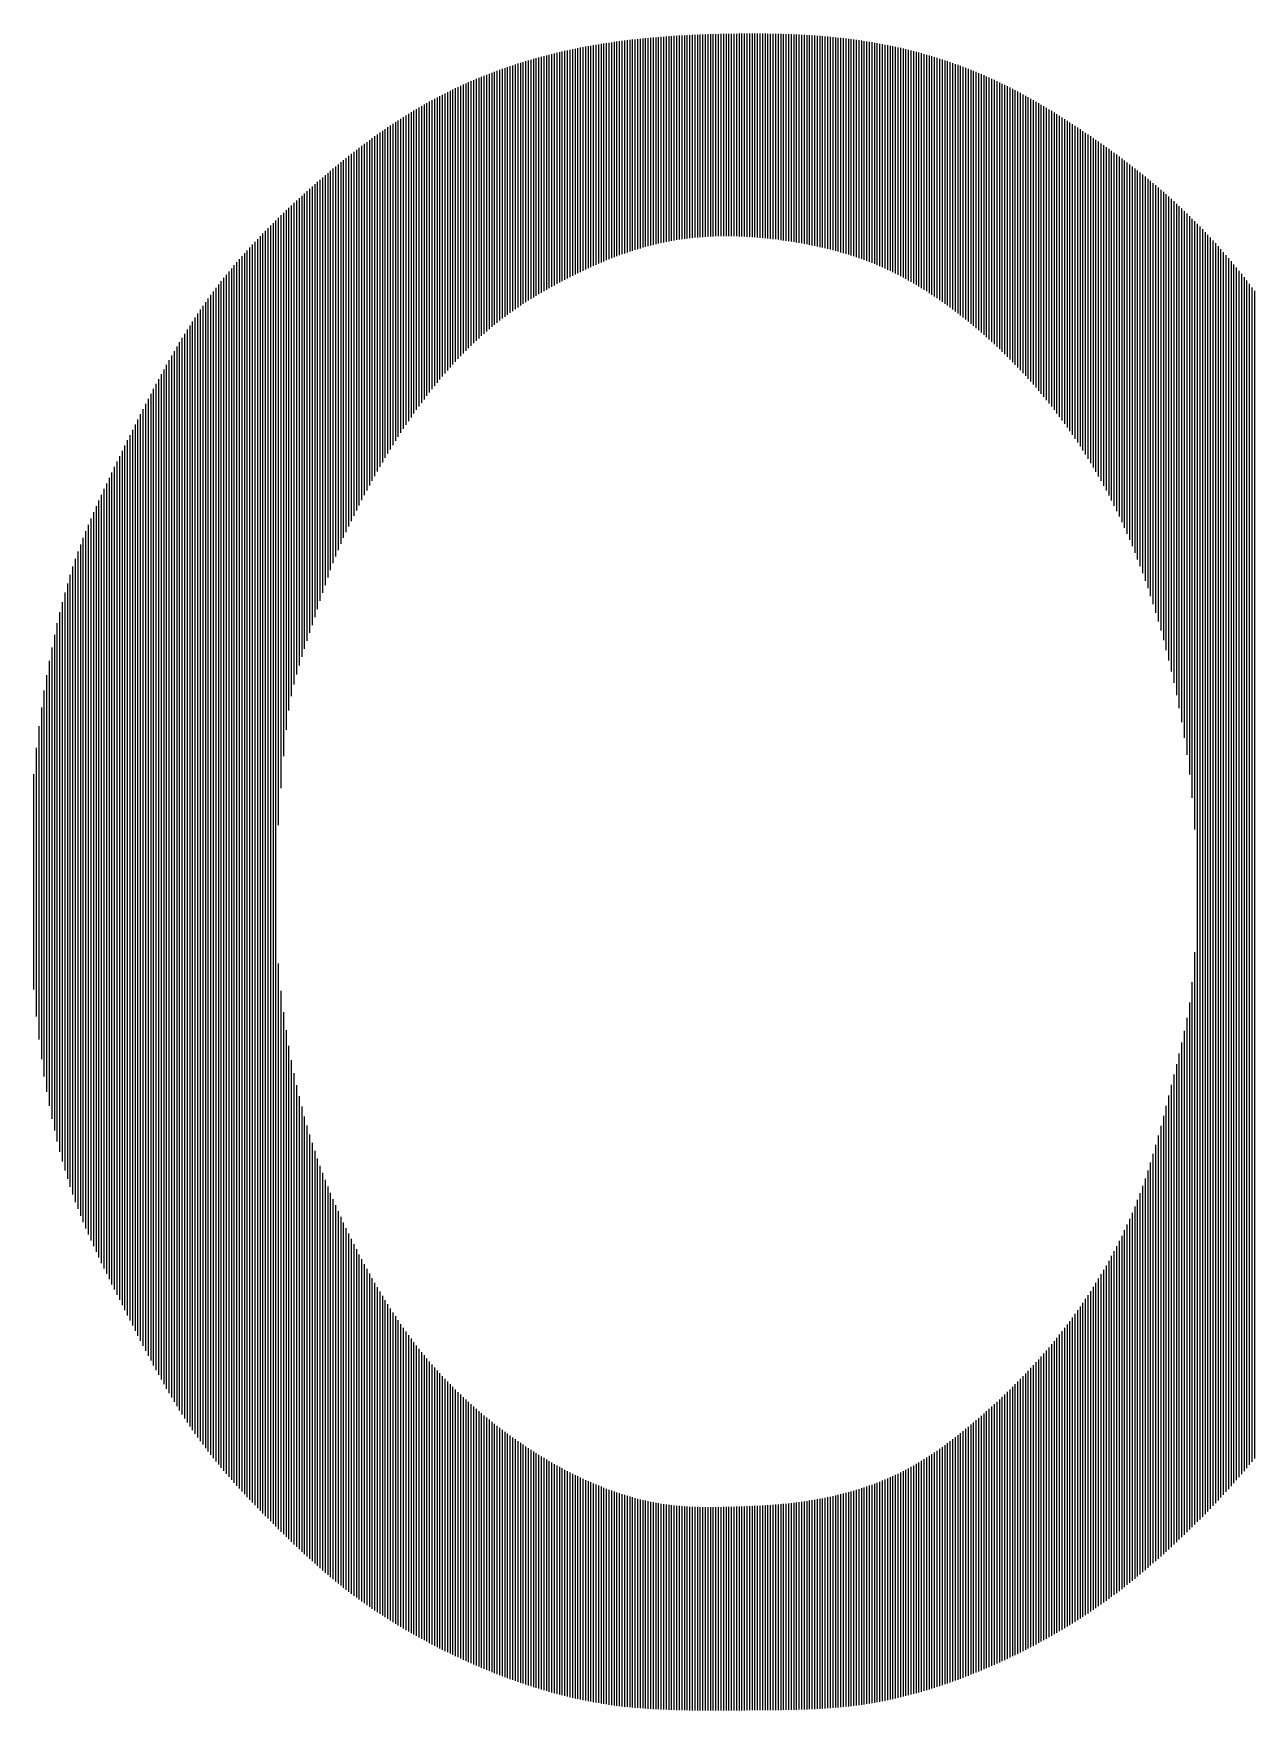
# Model space of a CAD drawing. Extents: x -58 to 5689, y 67 to 4123.
# Drawn here: x 5500.98 to 5522.08, y 310.49 to 339.47 of the extents above; entities that cross this region are included whole.
import ezdxf
from ezdxf.enums import TextEntityAlignment as Align

# ---------------------------------------------------------------- set-up
doc = ezdxf.new("R2010")
doc.units = 0
doc.header["$LTSCALE"] = 30
doc.header["$MEASUREMENT"] = 0
doc.layers.get('0').update_dxf_attribs({"linetype": 'CONTINUOUS'})
doc.layers.add('RLA-FORMATO', color=7, linetype='CONTINUOUS')
doc.layers.add('RLA-LOGO', color=7, linetype='CONTINUOUS')
doc.styles.add('ROMAND', font='romand', dxfattribs={"height": 31.5})
doc.styles.add('ROMANS', font='romans.shx', dxfattribs={"height": 11.25})

# ---------------------------------------------------------------- blocks, each defined once
blk = doc.blocks.new('A$C459C3EB4')
at = {"layer": 'RLA-LOGO', "color": 8, "true_color": 0x707070}
for p, q in [((623.677, -29.853), (623.677, -33.354)), ((623.722, -29.853), (623.722, -33.355)), ((623.767, -29.852), (623.767, -33.356)), ((623.812, -29.852), (623.812, -33.358)), ((623.857, -29.851), (623.857, -33.36)), ((623.902, -29.851), (623.902, -33.362)), ((623.947, -29.851), (623.947, -33.365)), ((623.992, -29.851), (623.992, -33.368)), ((624.037, -29.851), (624.037, -33.371)), ((624.082, -29.851), (624.082, -33.375)), ((624.127, -29.851), (624.127, -33.379)), ((624.172, -29.851), (624.172, -33.383)), ((624.217, -29.852), (624.217, -33.387)), ((624.262, -29.853), (624.262, -33.392)), ((624.307, -29.853), (624.307, -33.397)), ((620.797, -30.141), (620.797, -34.084)), ((620.842, -30.131), (620.842, -34.061)), ((620.887, -30.122), (620.887, -34.038)), ((620.932, -30.112), (620.932, -34.016)), ((620.977, -30.103), (620.977, -33.994)), ((621.022, -30.094), (621.022, -33.972)), ((621.067, -30.086), (621.067, -33.95)), ((621.112, -30.077), (621.112, -33.929)), ((621.157, -30.069), (621.157, -33.908)), ((621.202, -30.061), (621.202, -33.887)), ((621.247, -30.053), (621.247, -33.867)), ((621.292, -30.045), (621.292, -33.847)), ((621.337, -30.037), (621.337, -33.827)), ((621.382, -30.03), (621.382, -33.808)), ((621.427, -30.023), (621.427, -33.789)), ((621.472, -30.016), (621.472, -33.77)), ((621.517, -30.009), (621.517, -33.752)), ((621.562, -30.003), (621.562, -33.734)), ((621.607, -29.996), (621.607, -33.717)), ((621.652, -29.99), (621.652, -33.699)), ((621.697, -29.984), (621.697, -33.683)), ((621.742, -29.978), (621.742, -33.666)), ((621.787, -29.972), (621.787, -33.65)), ((621.832, -29.967), (621.832, -33.635)), ((621.877, -29.961), (621.877, -33.619)), ((621.922, -29.956), (621.922, -33.605)), ((621.967, -29.951), (621.967, -33.59)), ((622.012, -29.946), (622.012, -33.576)), ((622.057, -29.941), (622.057, -33.563)), ((622.102, -29.937), (622.102, -33.549)), ((622.147, -29.932), (622.147, -33.537)), ((622.192, -29.928), (622.192, -33.524)), ((622.237, -29.924), (622.237, -33.513)), ((622.282, -29.92), (622.282, -33.501)), ((622.327, -29.916), (622.327, -33.49)), ((622.372, -29.912), (622.372, -33.48)), ((622.417, -29.909), (622.417, -33.469)), ((622.462, -29.905), (622.462, -33.46)), ((622.507, -29.902), (622.507, -33.451)), ((622.552, -29.898), (622.552, -33.442)), ((622.597, -29.895), (622.597, -33.434)), ((622.642, -29.892), (622.642, -33.426)), ((622.687, -29.89), (622.687, -33.418)), ((622.732, -29.887), (622.732, -33.411)), ((622.777, -29.884), (622.777, -33.405)), ((622.822, -29.882), (622.822, -33.399)), ((622.867, -29.879), (622.867, -33.393)), ((622.912, -29.877), (622.912, -33.388)), ((622.957, -29.875), (622.957, -33.383)), ((623.002, -29.873), (623.002, -33.378)), ((623.047, -29.871), (623.047, -33.374)), ((623.092, -29.869), (623.092, -33.37)), ((623.137, -29.867), (623.137, -33.367)), ((623.182, -29.866), (623.182, -33.364)), ((623.227, -29.864), (623.227, -33.361)), ((623.272, -29.863), (623.272, -33.359)), ((623.317, -29.861), (623.317, -33.357)), ((623.362, -29.86), (623.362, -33.355)), ((623.407, -29.859), (623.407, -33.354)), ((623.452, -29.858), (623.452, -33.353)), ((623.497, -29.857), (623.497, -33.353)), ((623.542, -29.856), (623.542, -33.353)), ((623.587, -29.855), (623.587, -33.353)), ((623.632, -29.854), (623.632, -33.353)), ((624.352, -29.854), (624.352, -33.402)), ((624.397, -29.855), (624.397, -33.407)), ((624.442, -29.856), (624.442, -33.413)), ((624.487, -29.857), (624.487, -33.419)), ((624.532, -29.859), (624.532, -33.425)), ((624.577, -29.86), (624.577, -33.432)), ((624.622, -29.862), (624.622, -33.439)), ((624.667, -29.863), (624.667, -33.446)), ((624.712, -29.865), (624.712, -33.453)), ((624.757, -29.867), (624.757, -33.461)), ((624.802, -29.869), (624.802, -33.468)), ((624.847, -29.872), (624.847, -33.476)), ((624.892, -29.874), (624.892, -33.485)), ((624.937, -29.877), (624.937, -33.493)), ((624.982, -29.88), (624.982, -33.502)), ((625.027, -29.883), (625.027, -33.511)), ((625.072, -29.886), (625.072, -33.521)), ((625.117, -29.889), (625.117, -33.53)), ((625.162, -29.892), (625.162, -33.54)), ((625.207, -29.896), (625.207, -33.551)), ((625.252, -29.9), (625.252, -33.561)), ((625.297, -29.904), (625.297, -33.572)), ((625.342, -29.908), (625.342, -33.584)), ((625.387, -29.912), (625.387, -33.595)), ((625.432, -29.917), (625.432, -33.607)), ((625.477, -29.922), (625.477, -33.619)), ((625.522, -29.926), (625.522, -33.632)), ((625.567, -29.932), (625.567, -33.645)), ((625.612, -29.937), (625.612, -33.658)), ((625.657, -29.942), (625.657, -33.672)), ((625.702, -29.948), (625.702, -33.686)), ((625.747, -29.954), (625.747, -33.701)), ((625.792, -29.96), (625.792, -33.716)), ((625.837, -29.967), (625.837, -33.731)), ((625.882, -29.973), (625.882, -33.747)), ((625.927, -29.98), (625.927, -33.764)), ((625.972, -29.987), (625.972, -33.78)), ((626.017, -29.994), (626.017, -33.798)), ((626.062, -30.002), (626.062, -33.815)), ((626.107, -30.009), (626.107, -33.833)), ((626.152, -30.017), (626.152, -33.852)), ((626.197, -30.026), (626.197, -33.871)), ((626.242, -30.034), (626.242, -33.891)), ((626.287, -30.043), (626.287, -33.911)), ((626.332, -30.052), (626.332, -33.932)), ((626.377, -30.061), (626.377, -33.954)), ((626.422, -30.07), (626.422, -33.975)), ((626.467, -30.08), (626.467, -33.998)), ((626.512, -30.09), (626.512, -34.021)), ((626.557, -30.1), (626.557, -34.044)), ((626.602, -30.111), (626.602, -34.068)), ((626.647, -30.122), (626.647, -34.092)), ((626.692, -30.133), (626.692, -34.117)), ((619.762, -30.431), (619.762, -34.711)), ((619.807, -30.415), (619.807, -34.678)), ((619.852, -30.4), (619.852, -34.646)), ((619.897, -30.386), (619.897, -34.615)), ((619.942, -30.371), (619.942, -34.584)), ((619.987, -30.357), (619.987, -34.553)), ((620.032, -30.343), (620.032, -34.524)), ((620.077, -30.329), (620.077, -34.495)), ((620.122, -30.316), (620.122, -34.466)), ((620.167, -30.302), (620.167, -34.438)), ((620.212, -30.289), (620.212, -34.41)), ((620.257, -30.277), (620.257, -34.383)), ((620.302, -30.264), (620.302, -34.356)), ((620.347, -30.252), (620.347, -34.33)), ((620.392, -30.24), (620.392, -34.304)), ((620.437, -30.228), (620.437, -34.278)), ((620.482, -30.216), (620.482, -34.253)), ((620.527, -30.205), (620.527, -34.228)), ((620.572, -30.194), (620.572, -34.203)), ((620.617, -30.183), (620.617, -34.179)), ((620.662, -30.172), (620.662, -34.154)), ((620.707, -30.162), (620.707, -34.131)), ((620.752, -30.151), (620.752, -34.107)), ((626.737, -30.144), (626.737, -34.143)), ((626.782, -30.155), (626.782, -34.169)), ((626.827, -30.167), (626.827, -34.195)), ((626.872, -30.179), (626.872, -34.222)), ((626.917, -30.192), (626.917, -34.25)), ((626.962, -30.204), (626.962, -34.278)), ((627.007, -30.217), (627.007, -34.306)), ((627.052, -30.23), (627.052, -34.335)), ((627.097, -30.244), (627.097, -34.365)), ((627.142, -30.257), (627.142, -34.395)), ((627.187, -30.271), (627.187, -34.425)), ((627.232, -30.285), (627.232, -34.456)), ((627.277, -30.3), (627.277, -34.488)), ((627.322, -30.315), (627.322, -34.52)), ((627.367, -30.33), (627.367, -34.552)), ((627.412, -30.345), (627.412, -34.585)), ((627.457, -30.361), (627.457, -34.619)), ((627.502, -30.377), (627.502, -34.653)), ((627.547, -30.393), (627.547, -34.687)), ((627.592, -30.41), (627.592, -34.722)), ((627.637, -30.426), (627.637, -34.757)), ((619.042, -30.713), (619.042, -35.335)), ((619.087, -30.693), (619.087, -35.29)), ((619.132, -30.674), (619.132, -35.246)), ((619.177, -30.655), (619.177, -35.203)), ((619.222, -30.636), (619.222, -35.161)), ((619.267, -30.617), (619.267, -35.119)), ((619.312, -30.599), (619.312, -35.078)), ((619.357, -30.581), (619.357, -35.038)), ((619.402, -30.563), (619.402, -34.999)), ((619.447, -30.545), (619.447, -34.96)), ((619.492, -30.528), (619.492, -34.922)), ((619.537, -30.511), (619.537, -34.885)), ((619.582, -30.495), (619.582, -34.849)), ((619.627, -30.478), (619.627, -34.813)), ((619.672, -30.462), (619.672, -34.778)), ((619.717, -30.446), (619.717, -34.744)), ((627.682, -30.444), (627.682, -34.793)), ((627.727, -30.461), (627.727, -34.829)), ((627.772, -30.479), (627.772, -34.866)), ((627.817, -30.497), (627.817, -34.904)), ((627.862, -30.515), (627.862, -34.941)), ((627.907, -30.534), (627.907, -34.98)), ((627.952, -30.553), (627.952, -35.019)), ((627.997, -30.572), (627.997, -35.058)), ((628.042, -30.592), (628.042, -35.098)), ((628.087, -30.612), (628.087, -35.138)), ((628.132, -30.632), (628.132, -35.179)), ((628.177, -30.653), (628.177, -35.221)), ((628.222, -30.674), (628.222, -35.263)), ((628.267, -30.695), (628.267, -35.306)), ((628.312, -30.717), (628.312, -35.349)), ((618.457, -31.002), (618.457, -35.998)), ((618.502, -30.978), (618.502, -35.942)), ((618.547, -30.954), (618.547, -35.886)), ((618.592, -30.93), (618.592, -35.832)), ((618.637, -30.907), (618.637, -35.778)), ((618.682, -30.884), (618.682, -35.725)), ((618.727, -30.861), (618.727, -35.674)), ((618.772, -30.839), (618.772, -35.623)), ((618.817, -30.817), (618.817, -35.573)), ((618.862, -30.796), (618.862, -35.524)), ((618.907, -30.775), (618.907, -35.475)), ((618.952, -30.754), (618.952, -35.428)), ((618.997, -30.733), (618.997, -35.381)), ((628.357, -30.739), (628.357, -35.393)), ((628.402, -30.762), (628.402, -35.437)), ((628.447, -30.784), (628.447, -35.483)), ((628.492, -30.807), (628.492, -35.528)), ((628.537, -30.831), (628.537, -35.575)), ((628.582, -30.854), (628.582, -35.622)), ((628.627, -30.878), (628.627, -35.67)), ((628.672, -30.902), (628.672, -35.718)), ((628.717, -30.927), (628.717, -35.767)), ((628.762, -30.952), (628.762, -35.817)), ((628.807, -30.977), (628.807, -35.867)), ((628.852, -31.003), (628.852, -35.919)), ((617.962, -31.293), (617.962, -36.684)), ((618.007, -31.265), (618.007, -36.616)), ((618.052, -31.237), (618.052, -36.55)), ((618.097, -31.209), (618.097, -36.485)), ((618.142, -31.182), (618.142, -36.42)), ((618.187, -31.155), (618.187, -36.357)), ((618.232, -31.129), (618.232, -36.295)), ((618.277, -31.103), (618.277, -36.234)), ((618.322, -31.077), (618.322, -36.173)), ((618.367, -31.052), (618.367, -36.114)), ((618.412, -31.027), (618.412, -36.056)), ((628.897, -31.028), (628.897, -35.971)), ((628.942, -31.054), (628.942, -36.023)), ((628.987, -31.081), (628.987, -36.077)), ((629.032, -31.107), (629.032, -36.131)), ((629.077, -31.134), (629.077, -36.186)), ((629.122, -31.161), (629.122, -36.242)), ((629.167, -31.189), (629.167, -36.299)), ((629.212, -31.216), (629.212, -36.357)), ((629.257, -31.244), (629.257, -36.416)), ((629.302, -31.272), (629.302, -36.475)), ((629.347, -31.301), (629.347, -36.536)), ((617.557, -31.563), (617.557, -37.34)), ((617.602, -31.532), (617.602, -37.262)), ((617.647, -31.501), (617.647, -37.186)), ((617.692, -31.47), (617.692, -37.111)), ((617.737, -31.44), (617.737, -37.037)), ((617.782, -31.41), (617.782, -36.964)), ((617.827, -31.38), (617.827, -36.892)), ((617.872, -31.351), (617.872, -36.822)), ((617.917, -31.322), (617.917, -36.752)), ((629.392, -31.329), (629.392, -36.597)), ((629.437, -31.358), (629.437, -36.66)), ((629.482, -31.387), (629.482, -36.723)), ((629.527, -31.416), (629.527, -36.788)), ((629.572, -31.446), (629.572, -36.854)), ((629.617, -31.475), (629.617, -36.921)), ((629.662, -31.505), (629.662, -36.989)), ((629.707, -31.535), (629.707, -37.059)), ((629.752, -31.565), (629.752, -37.129)), ((617.152, -31.861), (617.152, -38.094)), ((617.197, -31.827), (617.197, -38.005)), ((617.242, -31.793), (617.242, -37.917)), ((617.287, -31.759), (617.287, -37.831)), ((617.332, -31.725), (617.332, -37.746)), ((617.377, -31.692), (617.377, -37.662)), ((617.422, -31.66), (617.422, -37.58)), ((617.467, -31.627), (617.467, -37.499)), ((617.512, -31.595), (617.512, -37.419)), ((629.797, -31.595), (629.797, -37.201)), ((629.842, -31.626), (629.842, -37.275)), ((629.887, -31.657), (629.887, -37.35)), ((629.932, -31.688), (629.932, -37.427)), ((629.977, -31.719), (629.977, -37.505)), ((630.022, -31.75), (630.022, -37.584)), ((630.067, -31.782), (630.067, -37.666)), ((630.112, -31.813), (630.112, -37.749)), ((630.157, -31.845), (630.157, -37.835)), ((630.202, -31.878), (630.202, -37.922)), ((616.792, -32.148), (616.792, -38.889)), ((616.837, -32.111), (616.837, -38.778)), ((616.882, -32.074), (616.882, -38.671)), ((616.927, -32.038), (616.927, -38.568)), ((616.972, -32.002), (616.972, -38.468)), ((617.017, -31.966), (617.017, -38.371)), ((617.062, -31.931), (617.062, -38.276)), ((617.107, -31.896), (617.107, -38.184)), ((630.247, -31.91), (630.247, -38.012)), ((630.292, -31.943), (630.292, -38.104)), ((630.337, -31.976), (630.337, -38.199)), ((630.382, -32.01), (630.382, -38.296)), ((630.427, -32.043), (630.427, -38.395)), ((630.472, -32.077), (630.472, -38.498)), ((630.517, -32.111), (630.517, -38.603)), ((630.562, -32.146), (630.562, -38.712)), ((616.432, -32.454), (616.432, -39.936)), ((616.477, -32.415), (616.477, -39.797)), ((616.522, -32.376), (616.522, -39.658)), ((616.567, -32.337), (616.567, -39.52)), ((616.612, -32.299), (616.612, -39.386)), ((616.657, -32.261), (616.657, -39.254)), ((616.702, -32.223), (616.702, -39.128)), ((616.747, -32.185), (616.747, -39.006)), ((630.607, -32.181), (630.607, -38.824)), ((630.652, -32.216), (630.652, -38.939)), ((630.697, -32.252), (630.697, -39.058)), ((630.742, -32.288), (630.742, -39.18)), ((630.787, -32.324), (630.787, -39.307)), ((630.832, -32.361), (630.832, -39.439)), ((630.877, -32.398), (630.877, -39.575)), ((630.922, -32.435), (630.922, -39.715)), ((616.117, -32.737), (616.117, -40.929)), ((616.162, -32.695), (616.162, -40.772)), ((616.207, -32.654), (616.207, -40.625)), ((616.252, -32.614), (616.252, -40.484)), ((616.297, -32.573), (616.297, -40.346)), ((616.342, -32.533), (616.342, -40.21)), ((616.387, -32.493), (616.387, -40.074)), ((630.967, -32.473), (630.967, -39.861)), ((631.012, -32.511), (631.012, -40.013)), ((631.057, -32.55), (631.057, -40.171)), ((631.102, -32.589), (631.102, -40.335)), ((631.147, -32.629), (631.147, -40.506)), ((631.192, -32.669), (631.192, -40.686)), ((631.237, -32.709), (631.237, -40.874)), ((631.282, -32.75), (631.282, -41.073)), ((615.802, -33.036), (615.802, -43.531)), ((615.847, -32.992), (615.847, -42.893)), ((615.892, -32.948), (615.892, -42.343)), ((615.937, -32.905), (615.937, -41.885)), ((615.982, -32.863), (615.982, -41.553)), ((616.027, -32.82), (616.027, -41.303)), ((616.072, -32.778), (616.072, -41.102)), ((631.327, -32.792), (631.327, -41.284)), ((631.372, -32.834), (631.372, -41.51)), ((631.417, -32.876), (631.417, -41.754)), ((631.462, -32.919), (631.462, -42.021)), ((631.507, -32.963), (631.507, -42.317)), ((631.552, -33.007), (631.552, -42.656)), ((615.532, -33.308), (615.532, -55.428)), ((615.577, -33.261), (615.577, -55.474)), ((615.622, -33.215), (615.622, -55.519)), ((615.667, -33.17), (615.667, -55.565)), ((615.712, -33.125), (615.712, -55.61)), ((615.757, -33.08), (615.757, -55.655)), ((631.597, -33.051), (631.597, -43.062)), ((631.642, -33.096), (631.642, -43.61)), ((631.687, -33.142), (631.687, -55.576)), ((631.732, -33.188), (631.732, -55.531)), ((631.777, -33.234), (631.777, -55.486)), ((631.822, -33.281), (631.822, -55.44)), ((631.867, -33.329), (631.867, -55.394)), ((615.262, -33.598), (615.262, -55.145)), ((615.307, -33.548), (615.307, -55.193)), ((615.352, -33.499), (615.352, -55.241)), ((615.397, -33.45), (615.397, -55.288)), ((615.442, -33.402), (615.442, -55.335)), ((615.487, -33.355), (615.487, -55.382)), ((631.912, -33.377), (631.912, -55.347)), ((631.957, -33.426), (631.957, -55.3)), ((632.002, -33.476), (632.002, -55.253)), ((632.047, -33.526), (632.047, -55.205)), ((632.092, -33.577), (632.092, -55.156)), ((614.992, -33.909), (614.992, -54.848)), ((615.037, -33.856), (615.037, -54.899)), ((615.082, -33.803), (615.082, -54.949)), ((615.127, -33.751), (615.127, -54.999)), ((615.172, -33.699), (615.172, -55.048)), ((615.217, -33.648), (615.217, -55.097)), ((632.137, -33.628), (632.137, -55.107)), ((632.182, -33.68), (632.182, -55.058)), ((632.227, -33.732), (632.227, -55.008)), ((632.272, -33.786), (632.272, -54.958)), ((632.317, -33.84), (632.317, -54.907)), ((632.362, -33.894), (632.362, -54.856)), ((614.767, -34.19), (614.767, -54.584)), ((614.812, -34.132), (614.812, -54.638)), ((614.857, -34.075), (614.857, -54.691)), ((614.902, -34.019), (614.902, -54.744)), ((614.947, -33.964), (614.947, -54.796)), ((632.407, -33.95), (632.407, -54.804)), ((632.452, -34.006), (632.452, -54.751)), ((632.497, -34.062), (632.497, -54.698)), ((632.542, -34.12), (632.542, -54.644)), ((632.587, -34.178), (632.587, -54.59)), ((614.587, -34.43), (614.587, -54.358)), ((614.632, -34.369), (614.632, -54.416)), ((614.677, -34.308), (614.677, -54.473)), ((614.722, -34.248), (614.722, -54.529)), ((632.632, -34.237), (632.632, -54.535)), ((632.677, -34.297), (632.677, -54.479)), ((614.362, -34.756), (614.362, -54.054)), ((614.407, -34.689), (614.407, -54.117)), ((614.452, -34.622), (614.452, -54.179)), ((614.497, -34.557), (614.497, -54.24)), ((614.542, -34.493), (614.542, -54.3)), ((614.182, -35.038), (614.182, -53.788)), ((614.227, -34.966), (614.227, -53.856)), ((614.272, -34.895), (614.272, -53.924)), ((614.317, -34.825), (614.317, -53.989)), ((614.002, -35.338), (614.002, -53.502)), ((614.047, -35.262), (614.047, -53.575)), ((614.092, -35.186), (614.092, -53.647)), ((614.137, -35.111), (614.137, -53.718)), ((613.867, -35.576), (613.867, -53.274)), ((613.912, -35.496), (613.912, -53.351)), ((613.957, -35.417), (613.957, -53.427)), ((613.687, -35.907), (613.687, -52.954)), ((613.732, -35.823), (613.732, -53.035)), ((613.777, -35.74), (613.777, -53.116)), ((613.822, -35.657), (613.822, -53.195)), ((613.552, -36.166), (613.552, -52.703)), ((613.597, -36.079), (613.597, -52.787)), ((613.642, -35.993), (613.642, -52.871)), ((613.417, -36.43), (613.417, -52.445)), ((613.462, -36.341), (613.462, -52.532)), ((613.507, -36.253), (613.507, -52.618)), ((613.237, -36.791), (613.237, -52.094)), ((613.282, -36.7), (613.282, -52.182)), ((613.327, -36.61), (613.327, -52.27)), ((613.372, -36.52), (613.372, -52.358)), ((613.102, -37.064), (613.102, -51.828)), ((613.147, -36.973), (613.147, -51.917)), ((613.192, -36.881), (613.192, -52.005)), ((612.967, -37.341), (612.967, -51.561)), ((613.012, -37.248), (613.012, -51.65)), ((613.057, -37.156), (613.057, -51.739)), ((612.832, -37.625), (612.832, -51.288)), ((612.877, -37.53), (612.877, -51.38)), ((612.922, -37.435), (612.922, -51.471)), ((612.697, -37.92), (612.697, -51.006)), ((612.742, -37.821), (612.742, -51.102)), ((612.787, -37.722), (612.787, -51.195)), ((612.562, -38.231), (612.562, -50.711)), ((612.607, -38.125), (612.607, -50.811)), ((612.652, -38.022), (612.652, -50.91)), ((612.472, -38.45), (612.472, -50.503)), ((612.517, -38.339), (612.517, -50.608)), ((612.337, -38.804), (612.337, -50.166)), ((612.382, -38.682), (612.382, -50.283)), ((612.427, -38.564), (612.427, -50.394)), ((612.247, -39.064), (612.247, -49.919)), ((612.292, -38.931), (612.292, -50.046)), ((612.157, -39.353), (612.157, -49.647)), ((612.202, -39.205), (612.202, -49.786)), ((612.067, -39.676), (612.067, -49.344)), ((612.112, -39.51), (612.112, -49.499)), ((612.022, -39.854), (612.022, -49.178)), ((611.932, -40.244), (611.932, -48.812)), ((611.977, -40.043), (611.977, -49.001)), ((611.887, -40.46), (611.887, -48.608)), ((611.842, -40.691), (611.842, -48.386)), ((611.797, -40.938), (611.797, -48.144)), ((611.752, -41.205), (611.752, -47.875)), ((611.707, -41.498), (611.707, -47.575)), ((611.662, -41.824), (611.662, -47.235)), ((611.617, -42.198), (611.617, -46.842)), ((611.572, -42.65), (611.572, -46.371)), ((631.642, -45.729), (631.642, -55.621)), ((615.802, -45.921), (615.802, -55.7)), ((631.597, -46.247), (631.597, -55.665)), ((615.847, -46.394), (615.847, -55.744)), ((631.552, -46.596), (631.552, -55.709)), ((615.892, -46.762), (615.892, -55.788)), ((631.507, -46.863), (631.507, -55.753)), ((615.937, -47.074), (615.937, -55.832)), ((631.462, -47.088), (631.462, -55.796)), ((615.982, -47.348), (615.982, -55.876)), ((631.372, -47.48), (631.372, -55.882)), ((631.417, -47.29), (631.417, -55.84)), ((616.027, -47.594), (616.027, -55.92)), ((616.072, -47.819), (616.072, -55.963)), ((631.327, -47.663), (631.327, -55.925)), ((616.117, -48.025), (616.117, -56.006)), ((631.237, -48.022), (631.237, -56.009)), ((631.282, -47.842), (631.282, -55.967)), ((616.162, -48.217), (616.162, -56.048)), ((616.207, -48.397), (616.207, -56.09)), ((631.147, -48.381), (631.147, -56.091)), ((631.192, -48.203), (631.192, -56.05)), ((616.252, -48.566), (616.252, -56.132)), ((631.102, -48.558), (631.102, -56.132)), ((616.297, -48.726), (616.297, -56.174)), ((616.342, -48.878), (616.342, -56.215)), ((631.012, -48.897), (631.012, -56.212)), ((631.057, -48.73), (631.057, -56.172)), ((616.387, -49.023), (616.387, -56.255)), ((616.432, -49.161), (616.432, -56.296)), ((630.922, -49.213), (630.922, -56.291)), ((630.967, -49.058), (630.967, -56.252)), ((616.477, -49.293), (616.477, -56.336)), ((616.522, -49.42), (616.522, -56.375)), ((616.567, -49.543), (616.567, -56.415)), ((630.832, -49.504), (630.832, -56.369)), ((630.877, -49.362), (630.877, -56.33)), ((616.612, -49.661), (616.612, -56.453)), ((616.657, -49.776), (616.657, -56.492)), ((630.742, -49.769), (630.742, -56.445)), ((630.787, -49.639), (630.787, -56.407)), ((616.702, -49.888), (616.702, -56.53)), ((616.747, -49.996), (616.747, -56.567)), ((616.792, -50.102), (616.792, -56.604)), ((630.607, -50.123), (630.607, -56.557)), ((630.652, -50.01), (630.652, -56.52)), ((630.697, -49.892), (630.697, -56.483)), ((616.837, -50.204), (616.837, -56.641)), ((616.882, -50.305), (616.882, -56.677)), ((616.927, -50.403), (616.927, -56.713)), ((630.517, -50.336), (630.517, -56.63)), ((630.562, -50.231), (630.562, -56.593)), ((616.972, -50.499), (616.972, -56.748)), ((617.017, -50.593), (617.017, -56.783)), ((617.062, -50.685), (617.062, -56.817)), ((630.337, -50.719), (630.337, -56.77)), ((630.382, -50.628), (630.382, -56.736)), ((630.427, -50.533), (630.427, -56.701)), ((630.472, -50.436), (630.472, -56.665)), ((617.107, -50.775), (617.107, -56.851)), ((617.152, -50.864), (617.152, -56.884)), ((617.197, -50.951), (617.197, -56.917)), ((630.202, -50.978), (630.202, -56.872)), ((630.247, -50.894), (630.247, -56.838)), ((630.292, -50.808), (630.292, -56.804)), ((617.242, -51.036), (617.242, -56.95)), ((617.287, -51.12), (617.287, -56.982)), ((617.332, -51.203), (617.332, -57.014)), ((617.377, -51.284), (617.377, -57.045)), ((630.022, -51.295), (630.022, -57.002)), ((630.067, -51.219), (630.067, -56.97)), ((630.112, -51.141), (630.112, -56.938)), ((630.157, -51.06), (630.157, -56.905)), ((617.422, -51.364), (617.422, -57.076)), ((617.467, -51.442), (617.467, -57.106)), ((617.512, -51.519), (617.512, -57.136)), ((629.842, -51.586), (629.842, -57.126)), ((629.887, -51.515), (629.887, -57.096)), ((629.932, -51.443), (629.932, -57.065)), ((629.977, -51.37), (629.977, -57.034)), ((617.557, -51.595), (617.557, -57.166)), ((617.602, -51.669), (617.602, -57.195)), ((617.647, -51.743), (617.647, -57.224)), ((617.692, -51.814), (617.692, -57.253)), ((629.662, -51.854), (629.662, -57.245)), ((629.707, -51.789), (629.707, -57.215)), ((629.752, -51.722), (629.752, -57.186)), ((629.797, -51.655), (629.797, -57.156)), ((617.737, -51.885), (617.737, -57.281)), ((617.782, -51.954), (617.782, -57.309)), ((617.827, -52.022), (617.827, -57.337)), ((617.872, -52.089), (617.872, -57.364)), ((617.917, -52.155), (617.917, -57.391)), ((629.437, -52.164), (629.437, -57.385)), ((629.482, -52.104), (629.482, -57.358)), ((629.527, -52.043), (629.527, -57.33)), ((629.572, -51.981), (629.572, -57.302)), ((629.617, -51.918), (629.617, -57.273)), ((617.962, -52.219), (617.962, -57.418)), ((618.007, -52.282), (618.007, -57.445)), ((618.052, -52.345), (618.052, -57.471)), ((618.097, -52.406), (618.097, -57.496)), ((629.212, -52.45), (629.212, -57.518)), ((629.257, -52.395), (629.257, -57.492)), ((629.302, -52.338), (629.302, -57.466)), ((629.347, -52.281), (629.347, -57.439)), ((629.392, -52.223), (629.392, -57.412)), ((618.142, -52.466), (618.142, -57.522)), ((618.187, -52.524), (618.187, -57.547)), ((618.232, -52.582), (618.232, -57.572)), ((618.277, -52.639), (618.277, -57.597)), ((618.322, -52.694), (618.322, -57.621)), ((618.367, -52.749), (618.367, -57.645)), ((628.987, -52.716), (628.987, -57.644)), ((629.032, -52.664), (629.032, -57.619)), ((629.077, -52.612), (629.077, -57.594)), ((629.122, -52.559), (629.122, -57.569)), ((629.167, -52.505), (629.167, -57.544)), ((618.412, -52.803), (618.412, -57.669)), ((618.457, -52.855), (618.457, -57.693)), ((618.502, -52.907), (618.502, -57.716)), ((618.547, -52.957), (618.547, -57.739)), ((618.592, -53.007), (618.592, -57.762)), ((628.717, -53.011), (628.717, -57.786)), ((628.762, -52.964), (628.762, -57.763)), ((628.807, -52.915), (628.807, -57.74)), ((628.852, -52.866), (628.852, -57.716)), ((628.897, -52.817), (628.897, -57.692)), ((628.942, -52.767), (628.942, -57.668)), ((618.637, -53.056), (618.637, -57.784)), ((618.682, -53.104), (618.682, -57.807)), ((618.727, -53.151), (618.727, -57.829)), ((618.772, -53.197), (618.772, -57.851)), ((618.817, -53.243), (618.817, -57.872)), ((618.862, -53.287), (618.862, -57.894)), ((628.402, -53.329), (628.402, -57.94)), ((628.447, -53.285), (628.447, -57.919)), ((628.492, -53.241), (628.492, -57.897)), ((628.537, -53.196), (628.537, -57.876)), ((628.582, -53.151), (628.582, -57.854)), ((628.627, -53.105), (628.627, -57.831)), ((628.672, -53.058), (628.672, -57.809)), ((618.907, -53.331), (618.907, -57.915)), ((618.952, -53.375), (618.952, -57.936)), ((618.997, -53.417), (618.997, -57.957)), ((619.042, -53.459), (619.042, -57.977)), ((619.087, -53.5), (619.087, -57.997)), ((619.132, -53.541), (619.132, -58.017)), ((619.177, -53.581), (619.177, -58.037)), ((619.222, -53.62), (619.222, -58.057)), ((628.132, -53.582), (628.132, -58.064)), ((628.177, -53.541), (628.177, -58.044)), ((628.222, -53.499), (628.222, -58.024)), ((628.267, -53.457), (628.267, -58.003)), ((628.312, -53.415), (628.312, -57.982)), ((628.357, -53.372), (628.357, -57.962)), ((619.267, -53.659), (619.267, -58.076)), ((619.312, -53.697), (619.312, -58.095)), ((619.357, -53.734), (619.357, -58.114)), ((619.402, -53.771), (619.402, -58.133)), ((619.447, -53.808), (619.447, -58.152)), ((619.492, -53.844), (619.492, -58.17)), ((619.537, -53.879), (619.537, -58.188)), ((627.772, -53.894), (627.772, -58.215)), ((627.817, -53.856), (627.817, -58.197)), ((627.862, -53.818), (627.862, -58.179)), ((627.907, -53.78), (627.907, -58.16)), ((627.952, -53.741), (627.952, -58.141)), ((627.997, -53.702), (627.997, -58.122)), ((628.042, -53.662), (628.042, -58.103)), ((628.087, -53.622), (628.087, -58.083)), ((619.582, -53.914), (619.582, -58.206)), ((619.627, -53.949), (619.627, -58.223)), ((619.672, -53.983), (619.672, -58.24)), ((619.717, -54.017), (619.717, -58.257)), ((619.762, -54.05), (619.762, -58.274)), ((619.807, -54.082), (619.807, -58.291)), ((619.852, -54.115), (619.852, -58.307)), ((619.897, -54.146), (619.897, -58.323)), ((619.942, -54.178), (619.942, -58.339)), ((627.412, -54.181), (627.412, -58.351)), ((627.457, -54.147), (627.457, -58.335)), ((627.502, -54.112), (627.502, -58.318)), ((627.547, -54.077), (627.547, -58.302)), ((627.592, -54.041), (627.592, -58.285)), ((627.637, -54.005), (627.637, -58.268)), ((627.682, -53.968), (627.682, -58.25)), ((627.727, -53.931), (627.727, -58.233)), ((619.987, -54.209), (619.987, -58.355)), ((620.032, -54.239), (620.032, -58.37)), ((620.077, -54.269), (620.077, -58.385)), ((620.122, -54.299), (620.122, -58.4)), ((620.167, -54.328), (620.167, -58.415)), ((620.212, -54.357), (620.212, -58.429)), ((620.257, -54.386), (620.257, -58.443)), ((620.302, -54.414), (620.302, -58.457)), ((620.347, -54.442), (620.347, -58.471)), ((620.392, -54.469), (620.392, -58.484)), ((627.007, -54.464), (627.007, -58.484)), ((627.052, -54.435), (627.052, -58.47)), ((627.097, -54.406), (627.097, -58.456)), ((627.142, -54.375), (627.142, -58.442)), ((627.187, -54.344), (627.187, -58.427)), ((627.232, -54.313), (627.232, -58.412)), ((627.277, -54.281), (627.277, -58.397)), ((627.322, -54.248), (627.322, -58.382)), ((627.367, -54.215), (627.367, -58.367)), ((620.437, -54.496), (620.437, -58.497)), ((620.482, -54.523), (620.482, -58.51)), ((620.527, -54.549), (620.527, -58.523)), ((620.572, -54.575), (620.572, -58.535)), ((620.617, -54.6), (620.617, -58.547)), ((620.662, -54.625), (620.662, -58.559)), ((620.707, -54.649), (620.707, -58.571)), ((620.752, -54.673), (620.752, -58.582)), ((620.797, -54.697), (620.797, -58.593)), ((620.842, -54.72), (620.842, -58.604)), ((620.887, -54.743), (620.887, -58.614)), ((620.932, -54.765), (620.932, -58.625)), ((626.467, -54.763), (626.467, -58.627)), ((626.512, -54.742), (626.512, -58.617)), ((626.557, -54.72), (626.557, -58.606)), ((626.602, -54.697), (626.602, -58.595)), ((626.647, -54.674), (626.647, -58.584)), ((626.692, -54.65), (626.692, -58.572)), ((626.737, -54.626), (626.737, -58.56)), ((626.782, -54.6), (626.782, -58.548)), ((626.827, -54.574), (626.827, -58.536)), ((626.872, -54.548), (626.872, -58.523)), ((626.917, -54.521), (626.917, -58.51)), ((626.962, -54.493), (626.962, -58.497)), ((620.977, -54.787), (620.977, -58.635)), ((621.022, -54.809), (621.022, -58.644)), ((621.067, -54.83), (621.067, -58.654)), ((621.112, -54.851), (621.112, -58.663)), ((621.157, -54.871), (621.157, -58.672)), ((621.202, -54.891), (621.202, -58.681)), ((621.247, -54.91), (621.247, -58.689)), ((621.292, -54.929), (621.292, -58.697)), ((621.337, -54.948), (621.337, -58.705)), ((621.382, -54.966), (621.382, -58.713)), ((621.427, -54.984), (621.427, -58.72)), ((621.472, -55.001), (621.472, -58.727)), ((621.517, -55.018), (621.517, -58.734)), ((621.562, -55.034), (621.562, -58.74)), ((621.607, -55.05), (621.607, -58.747)), ((621.652, -55.066), (621.652, -58.752)), ((625.657, -55.062), (625.657, -58.763)), ((625.702, -55.05), (625.702, -58.758)), ((625.747, -55.036), (625.747, -58.753)), ((625.792, -55.023), (625.792, -58.747)), ((625.837, -55.009), (625.837, -58.741)), ((625.882, -54.994), (625.882, -58.735)), ((625.927, -54.979), (625.927, -58.729)), ((625.972, -54.964), (625.972, -58.722)), ((626.017, -54.948), (626.017, -58.715)), ((626.062, -54.932), (626.062, -58.707)), ((626.107, -54.915), (626.107, -58.7)), ((626.152, -54.898), (626.152, -58.691)), ((626.197, -54.88), (626.197, -58.683)), ((626.242, -54.862), (626.242, -58.675)), ((626.287, -54.843), (626.287, -58.666)), ((626.332, -54.824), (626.332, -58.656)), ((626.377, -54.804), (626.377, -58.647)), ((626.422, -54.784), (626.422, -58.637)), ((621.697, -55.081), (621.697, -58.758)), ((621.742, -55.096), (621.742, -58.763)), ((621.787, -55.11), (621.787, -58.769)), ((621.832, -55.124), (621.832, -58.773)), ((621.877, -55.137), (621.877, -58.778)), ((621.922, -55.15), (621.922, -58.782)), ((621.967, -55.162), (621.967, -58.786)), ((622.012, -55.174), (622.012, -58.79)), ((622.057, -55.186), (622.057, -58.794)), ((622.102, -55.197), (622.102, -58.797)), ((622.147, -55.207), (622.147, -58.801)), ((622.192, -55.217), (622.192, -58.804)), ((622.237, -55.227), (622.237, -58.807)), ((622.282, -55.236), (622.282, -58.809)), ((622.327, -55.245), (622.327, -58.812)), ((622.372, -55.253), (622.372, -58.814)), ((622.417, -55.26), (622.417, -58.816)), ((622.462, -55.267), (622.462, -58.818)), ((622.507, -55.274), (622.507, -58.82)), ((622.552, -55.28), (622.552, -58.822)), ((622.597, -55.286), (622.597, -58.824)), ((622.642, -55.291), (622.642, -58.825)), ((622.687, -55.295), (622.687, -58.827)), ((622.732, -55.299), (622.732, -58.828)), ((622.777, -55.303), (622.777, -58.829)), ((622.822, -55.306), (622.822, -58.83)), ((622.867, -55.309), (622.867, -58.831)), ((622.912, -55.312), (622.912, -58.832)), ((622.957, -55.314), (622.957, -58.832)), ((623.002, -55.315), (623.002, -58.833)), ((623.047, -55.317), (623.047, -58.833)), ((623.092, -55.318), (623.092, -58.834)), ((623.137, -55.319), (623.137, -58.834)), ((623.182, -55.319), (623.182, -58.834)), ((623.227, -55.32), (623.227, -58.834)), ((623.272, -55.32), (623.272, -58.835)), ((623.317, -55.32), (623.317, -58.835)), ((623.362, -55.319), (623.362, -58.835)), ((623.407, -55.319), (623.407, -58.834)), ((623.452, -55.318), (623.452, -58.834)), ((623.497, -55.317), (623.497, -58.834)), ((623.542, -55.316), (623.542, -58.834)), ((623.587, -55.315), (623.587, -58.833)), ((623.632, -55.314), (623.632, -58.833)), ((623.677, -55.313), (623.677, -58.833)), ((623.722, -55.311), (623.722, -58.832)), ((623.767, -55.31), (623.767, -58.832)), ((623.812, -55.308), (623.812, -58.832)), ((623.857, -55.307), (623.857, -58.832)), ((623.902, -55.305), (623.902, -58.831)), ((623.947, -55.303), (623.947, -58.831)), ((623.992, -55.302), (623.992, -58.831)), ((624.037, -55.299), (624.037, -58.831)), ((624.082, -55.297), (624.082, -58.83)), ((624.127, -55.295), (624.127, -58.83)), ((624.172, -55.292), (624.172, -58.83)), ((624.217, -55.289), (624.217, -58.83)), ((624.262, -55.286), (624.262, -58.829)), ((624.307, -55.283), (624.307, -58.829)), ((624.352, -55.28), (624.352, -58.828)), ((624.397, -55.276), (624.397, -58.828)), ((624.442, -55.273), (624.442, -58.827)), ((624.487, -55.268), (624.487, -58.827)), ((624.532, -55.264), (624.532, -58.826)), ((624.577, -55.26), (624.577, -58.825)), ((624.622, -55.255), (624.622, -58.824)), ((624.667, -55.25), (624.667, -58.823)), ((624.712, -55.245), (624.712, -58.822)), ((624.757, -55.239), (624.757, -58.821)), ((624.802, -55.234), (624.802, -58.82)), ((624.847, -55.228), (624.847, -58.818)), ((624.892, -55.221), (624.892, -58.817)), ((624.937, -55.215), (624.937, -58.815)), ((624.982, -55.208), (624.982, -58.813)), ((625.027, -55.2), (625.027, -58.811)), ((625.072, -55.193), (625.072, -58.809)), ((625.117, -55.185), (625.117, -58.807)), ((625.162, -55.177), (625.162, -58.804)), ((625.207, -55.168), (625.207, -58.802)), ((625.252, -55.159), (625.252, -58.799)), ((625.297, -55.15), (625.297, -58.796)), ((625.342, -55.14), (625.342, -58.792)), ((625.387, -55.13), (625.387, -58.789)), ((625.432, -55.12), (625.432, -58.785)), ((625.477, -55.109), (625.477, -58.781)), ((625.522, -55.098), (625.522, -58.777)), ((625.567, -55.087), (625.567, -58.773)), ((625.612, -55.075), (625.612, -58.768))]:
    blk.add_line(p, q, dxfattribs=at)
blk = doc.blocks.new('viñeta-rl')
blk.add_blockref('A$C459C3EB4', (-797.494, 299.998))
at = {"layer": 'RLA-FORMATO', "color": 4, "style": 'ROMAND'}
for tag, p in [('DESAR', (-1255.783, 233.263)), ('PRELIM', (-1123.111, 233.263)), ('PROP', (-989.639, 233.263)), ('CONST', (-823.737, 233.263))]:
    blk.add_attdef(tag, p, '', height=16, dxfattribs=at)
at = {"layer": 'RLA-FORMATO', "color": 2, "style": 'ROMANS'}
for tag, p, height in [('REVNO1', (-1394.08, 180.648), 10), ('DETNO1', (-1358.401, 180.648), 10), ('FECHA1', (-880.483, 180.648), 10), ('REVNO2', (-1394.08, 155.648), 10), ('DETNO2', (-1358.401, 155.648), 10), ('FECHA2', (-880.483, 155.648), 10), ('REVNO3', (-1394.08, 130.649), 10), ('DETNO3', (-1358.401, 130.649), 10), ('FECHA3', (-880.483, 130.649), 10), ('REVNO4', (-1394.08, 105.649), 10), ('DETNO4', (-1358.401, 105.649), 10), ('FECHA4', (-880.483, 105.649), 10), ('REVNO5', (-1394.08, 80.649), 11.25), ('DETNO5', (-1358.401, 80.649), 10), ('FECHA5', (-880.483, 80.649), 10), ('REVNO6', (-1392.274, 55.649), 10), ('DETNO6', (-1356.594, 55.649), 10), ('FECHA6', (-878.676, 55.649), 10), ('INGENIERO', (-741.067, 33.399), 10), ('DIBUJANTE', (-571.615, 33.401), 10), ('REVNO7', (-1394.08, 30.65), 10), ('DETNO7', (-1358.401, 30.65), 10), ('FECHA7', (-880.483, 30.65), 10), ('REVNO8', (-1394.08, 8.603), 10), ('DETNO8', (-1358.401, 8.603), 10), ('FECHA8', (-880.483, 8.603), 10), ('PROYECTISTA', (-740.886, 4.812), 10), ('INGENIERO', (-568.569, 4.615), 10)]:
    blk.add_attdef(tag, p, '', height=height, dxfattribs=at)
for tag, p in [('PERSNO1', (-946.608, 180.648)), ('PERSNO2', (-946.608, 155.648)), ('PERSNO3', (-946.608, 130.649)), ('PERSNO4', (-946.608, 105.649)), ('PERSNO5', (-946.608, 80.649)), ('PERSNO6', (-946.608, 55.649)), ('PERSNO7', (-946.608, 30.65)), ('PERSNO8', (-946.608, 8.603))]:
    blk.add_attdef(tag, text='', height=10, dxfattribs=at).set_placement(p, align=Align.CENTER)
at = {"layer": 'RLA-FORMATO', "color": 5, "style": 'ROMAND'}
blk.add_attdef('PROYECTO', text='', height=16.9, dxfattribs=at).set_placement((-289.167, 165.033), align=Align.MIDDLE)
for tag, p in [('TITULO1', (-567.962, 108.18)), ('TITULO2', (-567.962, 74.225))]:
    blk.add_attdef(tag, p, '', height=20, dxfattribs=at)
at = {"layer": 'RLA-FORMATO', "color": 2, "style": 'ROMANS'}
for tag, p in [('NOMARCH', (-1424.041, 5.527)), ('FECHA', (-1406.947, 5.527))]:
    blk.add_attdef(tag, p, '', height=11.25, rotation=90, dxfattribs=at)
at = {"layer": 'RLA-FORMATO', "color": 5, "style": 'ROMAND', "width": 0.967839}
blk.add_attdef('NUMERO', text='', height=24, dxfattribs=at).set_placement((-290.268, 13.329), (-62.411, 13.329), align=Align.FIT)
at = {"layer": 'RLA-FORMATO', "color": 5, "style": 'ROMAND', "flags": 12}
blk.add_attdef('REVISION', text='', height=24, dxfattribs=at).set_placement((-24.501, 25.329), align=Align.MIDDLE)

msp = doc.modelspace()

# ---------------------------------------------------------------- block references
at = {"layer": 'RLA-FORMATO', "xscale": 1.00001000010004, "yscale": 1.00001000010004, "zscale": 1.00001000010004}
msp.add_blockref('viñeta-rl', (5686.902, 69.319), dxfattribs=at)

doc.saveas('drawing.dxf')
